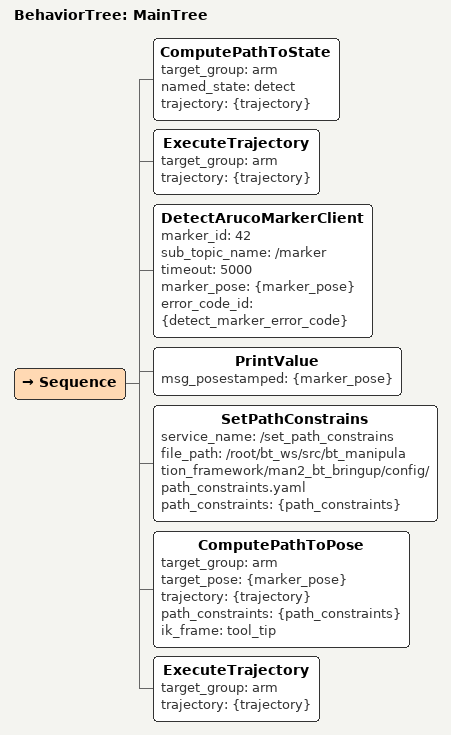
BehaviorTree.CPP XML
<root BTCPP_format="4">
     <BehaviorTree ID="MainTree">
        <Sequence>
            <ComputePathToState target_group="arm" named_state="detect" trajectory="{trajectory}"/>
            <ExecuteTrajectory target_group="arm" trajectory="{trajectory}"/>
            <DetectArucoMarkerClient marker_id="42" sub_topic_name="/marker" timeout="5000" marker_pose="{marker_pose}" error_code_id="{detect_marker_error_code}"/>
            <PrintValue msg_posestamped="{marker_pose}"/>
            <SetPathConstrains service_name="/set_path_constrains" file_path="/root/bt_ws/src/bt_manipulation_framework/man2_bt_bringup/config/path_constraints.yaml" path_constraints="{path_constraints}"/>
            <ComputePathToPose target_group="arm" target_pose="{marker_pose}" trajectory="{trajectory}" path_constraints="{path_constraints}" ik_frame="tool_tip"/>
            <ExecuteTrajectory target_group="arm" trajectory="{trajectory}"/>
        </Sequence>
     </BehaviorTree>
 </root>
